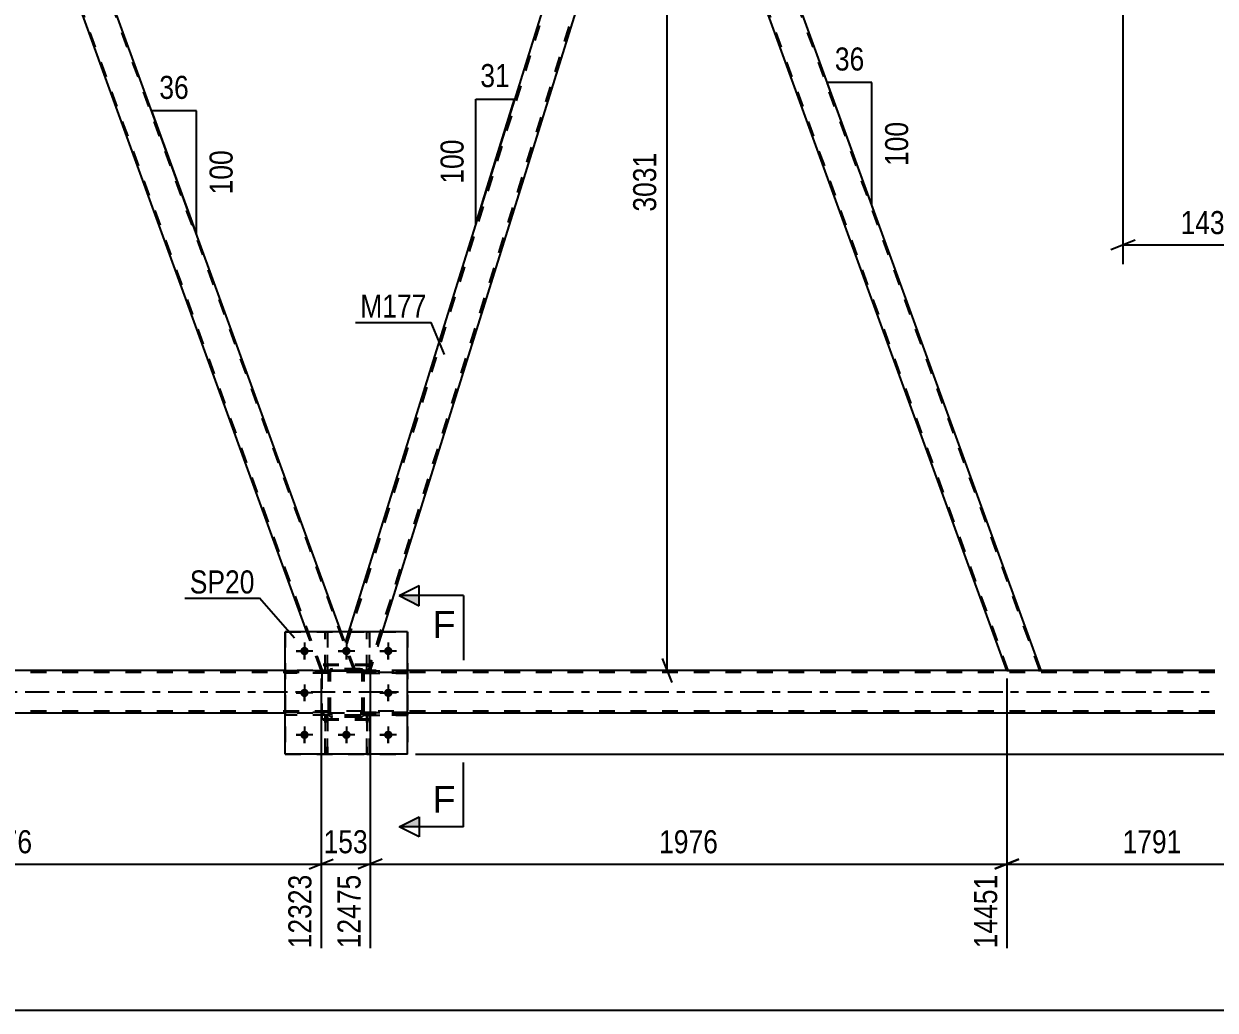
# Model space of a CAD drawing. Header units: millimetres. Extents: x -74 to 767, y -429 to 165.
# Drawn here: x 502.4 to 650.3, y -165.4 to -43 of the extents above; entities that cross this region are included whole.
import ezdxf

# ---------------------------------------------------------------- set-up
doc = ezdxf.new("R2010")
doc.units = ezdxf.units.MM
doc.linetypes.add('DXK_LINE_DOT2', pattern=[3.9198, 1.9599, -1.9599])
doc.linetypes.add('DXK_LINE_DOT3', pattern=[5.9187, 2.979, -0.9799, 0.9799, -0.9799])
doc.styles.add('Arial', font='ARIAL.TTF', dxfattribs={"height": 0.2})
doc.styles.add('Arial Narrow', font='ARIALN.TTF', dxfattribs={"height": 0.2})

# ---------------------------------------------------------------- blocks, each defined once
blk = doc.blocks.new('Bolt-814185593-3792 - 3674')
at = {"color": 1, "linetype": 'Continuous'}
for p, q in [((537.21, -119.76), (537.21, -120.46)), ((542.41, -119.76), (542.41, -120.46)), ((547.61, -119.76), (547.61, -120.46)), ((536.17, -120.8), (536.86, -120.8)), ((537.21, -121.84), (537.21, -121.15)), ((538.25, -120.8), (537.56, -120.8)), ((541.37, -120.8), (542.06, -120.8)), ((542.41, -121.84), (542.41, -121.15)), ((543.45, -120.8), (542.76, -120.8)), ((546.57, -120.8), (547.26, -120.8)), ((547.61, -121.84), (547.61, -121.15)), ((548.65, -120.8), (547.96, -120.8)), ((537.21, -124.96), (537.21, -125.66)), ((547.61, -124.96), (547.61, -125.66)), ((536.17, -126), (536.86, -126)), ((537.21, -127.04), (537.21, -126.35)), ((538.25, -126), (537.56, -126)), ((546.57, -126), (547.26, -126)), ((547.61, -127.04), (547.61, -126.35)), ((548.65, -126), (547.96, -126)), ((536.17, -131.2), (536.86, -131.2)), ((537.21, -130.16), (537.21, -130.86)), ((537.21, -132.24), (537.21, -131.55)), ((538.25, -131.2), (537.56, -131.2)), ((541.37, -131.2), (542.06, -131.2)), ((542.41, -130.16), (542.41, -130.86)), ((542.41, -132.24), (542.41, -131.55)), ((543.45, -131.2), (542.76, -131.2)), ((546.57, -131.2), (547.26, -131.2)), ((547.61, -130.16), (547.61, -130.86)), ((547.61, -132.24), (547.61, -131.55)), ((548.65, -131.2), (547.96, -131.2))]:
    blk.add_line(p, q, dxfattribs=at)
blk = doc.blocks.new('Part-814185593-3914 - 3674')
at = {"color": 7, "linetype": 'DXK_LINE_DOT2'}
for p, q in [((650.21, -123.46), (47.18, -123.46)), ((550.01, -123.22), (534.81, -123.22)), ((650.21, -128.26), (46.4, -128.26)), ((550.01, -128.5), (534.81, -128.5))]:
    blk.add_line(p, q, dxfattribs=at)
at = {"color": 2, "linetype": 'Continuous'}
for p, q in [((534.81, -123.22), (379.74, -123.22)), ((650.21, -123.22), (550.01, -123.22)), ((534.81, -128.5), (379.74, -128.5)), ((650.21, -128.5), (550.01, -128.5))]:
    blk.add_line(p, q, dxfattribs=at)
at = {"color": 7, "linetype": 'DXK_LINE_DOT3'}
blk.add_line((46.79, -125.86), (650.21, -125.86), dxfattribs=at)
blk = doc.blocks.new('Bolt-814185593-3793 - 3674')
at = {"linetype": 'Continuous'}
for points in [[(537.73, -120.8, -1), (536.69, -120.8, -1)], [(542.93, -120.8, -1), (541.89, -120.8, -1)], [(548.13, -120.8, -1), (547.09, -120.8, -1)], [(537.73, -126, -1), (536.69, -126, -1)], [(548.13, -126, -1), (547.09, -126, -1)], [(537.73, -131.2, -1), (536.69, -131.2, -1)], [(542.93, -131.2, -1), (541.89, -131.2, -1)], [(548.13, -131.2, -1), (547.09, -131.2, -1)]]:
    blk.add_hatch(color=1, dxfattribs=at).paths.add_polyline_path(points)
at = {"color": 1, "linetype": 'Continuous'}
for p, q in [((537.21, -119.76), (537.21, -121.84)), ((542.41, -119.76), (542.41, -121.84)), ((547.61, -119.76), (547.61, -121.84)), ((538.25, -120.8), (536.17, -120.8)), ((543.45, -120.8), (541.37, -120.8)), ((548.65, -120.8), (546.57, -120.8)), ((537.21, -124.96), (537.21, -127.04)), ((547.61, -124.96), (547.61, -127.04)), ((538.25, -126), (536.17, -126)), ((548.65, -126), (546.57, -126)), ((538.25, -131.2), (536.17, -131.2)), ((537.21, -130.16), (537.21, -132.24)), ((543.45, -131.2), (541.37, -131.2)), ((542.41, -130.16), (542.41, -132.24)), ((548.65, -131.2), (546.57, -131.2)), ((547.61, -130.16), (547.61, -132.24))]:
    blk.add_line(p, q, dxfattribs=at)
blk = doc.blocks.new('Part-814185593-3796 - 3674')
at = {"color": 7, "linetype": 'DXK_LINE_DOT2'}
for p, q in [((540.08, -128.77), (539.76, -128.77)), ((539.76, -128.77), (539.76, -133.6)), ((539.76, -129.37), (540.08, -129.37)), ((540.08, -133.6), (540.08, -128.77)), ((539.76, -133.6), (540.08, -133.6))]:
    blk.add_line(p, q, dxfattribs=at)
blk = doc.blocks.new('Part-814185593-3848 - 3674')
at = {"color": 7, "linetype": 'DXK_LINE_DOT2'}
for p, q in [((540.21, -123.48), (540.25, -123.3)), ((540.25, -123.3), (540.21, -123.48)), ((540.21, -128.52), (540.21, -123.48)), ((540.45, -123.48), (540.47, -123.39)), ((540.45, -128.52), (540.45, -123.48)), ((540.47, -123.39), (540.52, -123.31)), ((540.51, -123.04), (540.69, -123)), ((540.69, -123), (540.51, -123.04)), ((540.52, -123.31), (540.6, -123.26)), ((540.6, -123.26), (540.69, -123.24)), ((544.13, -123), (540.69, -123)), ((540.69, -123.24), (544.13, -123.24)), ((544.13, -123), (544.31, -123.04)), ((544.31, -123.04), (544.13, -123)), ((544.13, -123.24), (544.22, -123.26)), ((544.22, -123.26), (544.3, -123.31)), ((544.3, -123.31), (544.35, -123.39)), ((544.35, -123.39), (544.37, -123.48)), ((544.37, -128.52), (544.37, -123.48)), ((544.57, -123.3), (544.61, -123.48)), ((544.61, -123.48), (544.57, -123.3)), ((544.61, -128.52), (544.61, -123.48)), ((540.25, -128.71), (540.21, -128.52)), ((540.21, -128.52), (540.25, -128.71)), ((540.47, -128.62), (540.45, -128.52)), ((540.52, -128.69), (540.47, -128.62)), ((544.35, -128.62), (544.3, -128.69)), ((544.37, -128.52), (544.35, -128.62)), ((544.61, -128.52), (544.57, -128.71)), ((544.57, -128.71), (544.61, -128.52)), ((540.69, -129), (540.51, -128.97)), ((540.51, -128.97), (540.69, -129)), ((540.6, -128.75), (540.52, -128.69)), ((540.69, -128.76), (540.6, -128.75)), ((544.13, -128.76), (540.69, -128.76)), ((544.13, -129), (540.69, -129)), ((544.22, -128.75), (544.13, -128.76)), ((544.31, -128.97), (544.13, -129)), ((544.13, -129), (544.31, -128.97)), ((544.3, -128.69), (544.22, -128.75))]:
    blk.add_line(p, q, dxfattribs=at)
at = {"color": 7, "linetype": 'DXK_LINE_DOT3'}
blk.add_line((542.41, -126), (542.41, -126), dxfattribs=at)
at = {"color": 7, "linetype": 'DXK_LINE_DOT2'}
for centre, start, end in [((540.69, -123.48), 112.5, 157.5), ((540.69, -123.48), 112.5, 157.5), ((544.13, -123.48), 22.5, 67.5), ((544.13, -123.48), 22.5, 67.5), ((540.69, -128.52), 202.5, 247.5), ((540.69, -128.52), 202.5, 247.5), ((544.13, -128.52), 292.5, 337.5), ((544.13, -128.52), 292.5, 337.5)]:
    blk.add_arc(centre, 0.48, start, end, dxfattribs=at)
blk = doc.blocks.new('Part-814185593-3826 - 3674')
at = {"color": 7, "linetype": 'DXK_LINE_DOT2'}
for p, q in [((539.76, -133.6), (539.76, -128.77)), ((539.76, -128.77), (540.08, -128.77)), ((539.76, -129.37), (540.08, -129.37)), ((540.08, -128.77), (540.08, -133.6)), ((540.08, -133.6), (539.76, -133.6))]:
    blk.add_line(p, q, dxfattribs=at)
blk = doc.blocks.new('Part-814185593-3829 - 3674')
at = {"color": 7, "linetype": 'DXK_LINE_DOT2'}
for p, q in [((544.96, -133.6), (544.96, -128.77)), ((544.96, -128.77), (545.28, -128.77)), ((544.96, -129.37), (545.28, -129.37)), ((545.28, -128.77), (545.28, -133.6)), ((545.28, -133.6), (544.96, -133.6))]:
    blk.add_line(p, q, dxfattribs=at)
blk = doc.blocks.new('Part-814185593-3832 - 3674')
at = {"color": 7, "linetype": 'DXK_LINE_DOT2'}
for p, q in [((539.76, -123.25), (539.76, -118.4)), ((539.76, -118.4), (540.08, -118.4)), ((540.08, -118.4), (540.08, -123.25)), ((539.76, -122.65), (540.08, -122.65)), ((540.08, -123.25), (539.76, -123.25))]:
    blk.add_line(p, q, dxfattribs=at)
blk = doc.blocks.new('Part-814185593-3835 - 3674')
at = {"color": 7, "linetype": 'DXK_LINE_DOT2'}
for p, q in [((544.96, -123.25), (544.96, -118.4)), ((544.96, -118.4), (545.28, -118.4)), ((545.28, -118.4), (545.28, -123.25)), ((544.96, -122.65), (545.28, -122.65)), ((545.28, -123.25), (544.96, -123.25))]:
    blk.add_line(p, q, dxfattribs=at)
blk = doc.blocks.new('Part-814185593-3880 - 3674')
at = {"color": 7, "linetype": 'DXK_LINE_DOT2'}
for p, q in [((540.21, -128.44), (534.81, -128.44)), ((534.81, -128.44), (534.81, -128.76)), ((539.61, -128.76), (539.61, -128.44)), ((540.21, -128.76), (540.21, -128.44)), ((540.21, -128.76), (534.81, -128.76))]:
    blk.add_line(p, q, dxfattribs=at)
blk = doc.blocks.new('Part-814185593-3916 - 3674')
at = {"color": 7, "linetype": 'DXK_LINE_DOT2'}
for p, q in [((540.21, -123.48), (540.25, -123.3)), ((540.25, -123.3), (540.21, -123.48)), ((540.21, -128.52), (540.21, -123.48)), ((540.45, -123.48), (540.47, -123.39)), ((540.45, -128.52), (540.45, -123.48)), ((540.47, -123.39), (540.52, -123.31)), ((540.51, -123.04), (540.69, -123)), ((540.69, -123), (540.51, -123.04)), ((540.52, -123.31), (540.6, -123.26)), ((540.6, -123.26), (540.69, -123.24)), ((544.13, -123), (540.69, -123)), ((540.69, -123.24), (544.13, -123.24)), ((544.13, -123), (544.31, -123.04)), ((544.31, -123.04), (544.13, -123)), ((544.13, -123.24), (544.22, -123.26)), ((544.22, -123.26), (544.3, -123.31)), ((544.3, -123.31), (544.35, -123.39)), ((544.35, -123.39), (544.37, -123.48)), ((544.37, -128.52), (544.37, -123.48)), ((544.57, -123.3), (544.61, -123.48)), ((544.61, -123.48), (544.57, -123.3)), ((544.61, -128.52), (544.61, -123.48)), ((540.25, -128.71), (540.21, -128.52)), ((540.21, -128.52), (540.25, -128.71)), ((540.47, -128.62), (540.45, -128.52)), ((540.52, -128.69), (540.47, -128.62)), ((544.35, -128.62), (544.3, -128.69)), ((544.37, -128.52), (544.35, -128.62)), ((544.61, -128.52), (544.57, -128.71)), ((544.57, -128.71), (544.61, -128.52)), ((540.69, -129), (540.51, -128.97)), ((540.51, -128.97), (540.69, -129)), ((540.6, -128.75), (540.52, -128.69)), ((540.69, -128.76), (540.6, -128.75)), ((544.13, -128.76), (540.69, -128.76)), ((544.13, -129), (540.69, -129)), ((544.22, -128.75), (544.13, -128.76)), ((544.31, -128.97), (544.13, -129)), ((544.13, -129), (544.31, -128.97)), ((544.3, -128.69), (544.22, -128.75))]:
    blk.add_line(p, q, dxfattribs=at)
at = {"color": 7, "linetype": 'DXK_LINE_DOT3'}
blk.add_line((542.41, -126), (542.41, -126), dxfattribs=at)
at = {"color": 7, "linetype": 'DXK_LINE_DOT2'}
for centre, start, end in [((540.69, -123.48), 112.5, 157.5), ((540.69, -123.48), 112.5, 157.5), ((544.13, -123.48), 22.5, 67.5), ((544.13, -123.48), 22.5, 67.5), ((540.69, -128.52), 202.5, 247.5), ((540.69, -128.52), 202.5, 247.5), ((544.13, -128.52), 292.5, 337.5), ((544.13, -128.52), 292.5, 337.5)]:
    blk.add_arc(centre, 0.48, start, end, dxfattribs=at)
blk = doc.blocks.new('Part-814185593-3917 - 3674')
at = {"color": 7, "linetype": 'DXK_LINE_DOT2'}
for p, q in [((545.41, -122.47), (539.41, -122.47)), ((539.41, -129.27), (539.41, -122.47)), ((545.41, -129.27), (545.41, -122.47)), ((545.41, -129.27), (539.41, -129.27))]:
    blk.add_line(p, q, dxfattribs=at)
blk = doc.blocks.new('Part-814185593-3918 - 3674')
at = {"color": 7, "linetype": 'DXK_LINE_DOT2'}
for p, q in [((545.41, -122.6), (539.41, -122.6)), ((539.41, -129.4), (539.41, -122.6)), ((545.41, -129.4), (545.41, -122.6)), ((545.41, -129.4), (539.41, -129.4))]:
    blk.add_line(p, q, dxfattribs=at)
blk = doc.blocks.new('Part-814185593-3944 - 3674')
at = {"color": 2, "linetype": 'Continuous'}
for p, q in [((584.54, -2), (580.28, -2)), ((628.66, -123.22), (584.54, -2)), ((624.4, -123.22), (581.81, -6.2))]:
    blk.add_line(p, q, dxfattribs=at)
at = {"color": 7, "linetype": 'DXK_LINE_DOT2'}
for p, q in [((580.28, -2), (581.81, -6.2)), ((624.58, -123.22), (580.45, -2)), ((628.49, -123.22), (584.37, -2)), ((624.4, -123.22), (628.66, -123.22))]:
    blk.add_line(p, q, dxfattribs=at)
blk = doc.blocks.new('Part-814185593-3954 - 3674')
at = {"color": 7, "linetype": 'DXK_LINE_DOT2'}
for p, q in [((579.22, -2), (542.4, -120.12)), ((581.7, -5.88), (545.12, -123.22)), ((581.83, -6.25), (581.81, -6.2)), ((581.83, -6.25), (581.81, -6.2)), ((542.68, -118.4), (542.26, -119.75)), ((543.53, -123.22), (542.26, -119.75)), ((546.87, -118.4), (545.37, -123.22)), ((545.37, -123.22), (543.53, -123.22))]:
    blk.add_line(p, q, dxfattribs=at)
at = {"color": 2, "linetype": 'Continuous'}
for p, q in [((578.97, -2), (542.68, -118.4)), ((580.28, -2), (578.97, -2)), ((581.81, -6.2), (580.28, -2)), ((581.83, -6.25), (546.87, -118.4))]:
    blk.add_line(p, q, dxfattribs=at)
blk = doc.blocks.new('Part-814185593-3959 - 3674')
at = {"color": 2, "linetype": 'Continuous'}
for p, q in [((499.41, -2), (495.15, -2)), ((541.77, -118.4), (499.41, -2)), ((537.52, -118.4), (496.68, -6.2))]:
    blk.add_line(p, q, dxfattribs=at)
at = {"color": 7, "linetype": 'DXK_LINE_DOT2'}
for p, q in [((495.15, -2), (496.68, -6.2)), ((539.44, -123.22), (495.32, -2)), ((543.36, -123.22), (499.24, -2)), ((539.27, -123.22), (537.52, -118.4)), ((543.53, -123.22), (541.77, -118.4)), ((543.53, -123.22), (539.27, -123.22))]:
    blk.add_line(p, q, dxfattribs=at)
blk = doc.blocks.new('Part-814185593-3960 - 3674')
at = {"color": 7, "linetype": 'DXK_LINE_DOT2'}
for p, q in [((540.21, -123.24), (534.81, -123.24)), ((534.81, -123.24), (534.81, -123.56)), ((540.21, -123.56), (534.81, -123.56)), ((539.61, -123.56), (539.61, -123.24)), ((540.21, -123.56), (540.21, -123.24))]:
    blk.add_line(p, q, dxfattribs=at)
blk = doc.blocks.new('Part-814185593-3967 - 3674')
at = {"color": 7, "linetype": 'DXK_LINE_DOT2'}
for p, q in [((544.61, -128.76), (544.61, -128.44)), ((544.61, -128.44), (550.01, -128.44)), ((545.21, -128.76), (545.21, -128.44)), ((550.01, -128.44), (550.01, -128.76)), ((550.01, -128.76), (544.61, -128.76))]:
    blk.add_line(p, q, dxfattribs=at)
blk = doc.blocks.new('Part-814185593-3968 - 3674')
at = {"color": 7, "linetype": 'DXK_LINE_DOT2'}
for p, q in [((534.81, -118.4), (550.01, -118.4)), ((534.81, -118.4), (534.81, -133.6)), ((550.01, -118.4), (550.01, -133.6)), ((534.81, -133.6), (550.01, -133.6))]:
    blk.add_line(p, q, dxfattribs=at)
blk = doc.blocks.new('Part-814185593-3973 - 3674')
at = {"color": 2, "linetype": 'Continuous'}
for p, q in [((550.01, -118.4), (534.81, -118.4)), ((534.81, -133.6), (534.81, -118.4)), ((550.01, -133.6), (550.01, -118.4)), ((550.01, -133.6), (534.81, -133.6))]:
    blk.add_line(p, q, dxfattribs=at)
blk = doc.blocks.new('Part-814185593-3974 - 3674')
at = {"color": 7, "linetype": 'DXK_LINE_DOT2'}
for p, q in [((544.61, -123.56), (544.61, -123.24)), ((544.61, -123.24), (550.01, -123.24)), ((550.01, -123.56), (544.61, -123.56)), ((545.21, -123.56), (545.21, -123.24)), ((550.01, -123.24), (550.01, -123.56))]:
    blk.add_line(p, q, dxfattribs=at)
blk = doc.blocks.new('Part-814185593-3979 - 3674')
at = {"color": 7, "linetype": 'DXK_LINE_DOT2'}
for p, q in [((540.21, -123.24), (534.81, -123.24)), ((534.81, -123.56), (534.81, -123.24)), ((540.21, -123.56), (534.81, -123.56)), ((539.61, -123.56), (539.61, -123.24)), ((540.21, -123.24), (540.21, -123.56))]:
    blk.add_line(p, q, dxfattribs=at)
blk = doc.blocks.new('Part-814185593-3980 - 3674')
at = {"color": 7, "linetype": 'DXK_LINE_DOT2'}
for p, q in [((540.21, -128.44), (534.81, -128.44)), ((534.81, -128.76), (534.81, -128.44)), ((539.61, -128.76), (539.61, -128.44)), ((540.21, -128.44), (540.21, -128.76)), ((540.21, -128.76), (534.81, -128.76))]:
    blk.add_line(p, q, dxfattribs=at)
blk = doc.blocks.new('Part-814185593-3983 - 3674')
at = {"color": 2, "linetype": 'Continuous'}
for p, q in [((544.96, -118.4), (544.96, -118.4)), ((545.28, -118.4), (544.96, -118.4)), ((545.28, -118.4), (545.28, -118.4))]:
    blk.add_line(p, q, dxfattribs=at)
at = {"color": 7, "linetype": 'DXK_LINE_DOT2'}
for p, q in [((544.96, -123.25), (544.96, -118.4)), ((545.28, -123.25), (545.28, -118.4)), ((544.96, -122.65), (545.28, -122.65)), ((545.28, -123.25), (544.96, -123.25))]:
    blk.add_line(p, q, dxfattribs=at)
blk = doc.blocks.new('Part-814185593-3986 - 3674')
at = {"color": 2, "linetype": 'Continuous'}
for p, q in [((539.76, -118.4), (539.76, -118.4)), ((540.08, -118.4), (539.76, -118.4)), ((540.08, -118.4), (540.08, -118.4))]:
    blk.add_line(p, q, dxfattribs=at)
at = {"color": 7, "linetype": 'DXK_LINE_DOT2'}
for p, q in [((539.76, -123.25), (539.76, -118.4)), ((540.08, -123.25), (540.08, -118.4)), ((539.76, -122.65), (540.08, -122.65)), ((540.08, -123.25), (539.76, -123.25))]:
    blk.add_line(p, q, dxfattribs=at)
blk = doc.blocks.new('Part-814185593-3989 - 3674')
at = {"color": 7, "linetype": 'DXK_LINE_DOT2'}
for p, q in [((545.28, -128.77), (544.96, -128.77)), ((544.96, -128.77), (544.96, -133.6)), ((544.96, -129.37), (545.28, -129.37)), ((545.28, -133.6), (545.28, -128.77)), ((544.96, -133.6), (545.28, -133.6))]:
    blk.add_line(p, q, dxfattribs=at)
blk = doc.blocks.new('Part-814185593-3990 - 3674')
at = {"color": 7, "linetype": 'DXK_LINE_DOT2'}
for p, q in [((550.01, -123.24), (544.61, -123.24)), ((544.61, -123.24), (544.61, -123.56)), ((544.61, -123.56), (550.01, -123.56)), ((545.21, -123.56), (545.21, -123.24)), ((550.01, -123.56), (550.01, -123.24))]:
    blk.add_line(p, q, dxfattribs=at)
blk = doc.blocks.new('Part-814185593-3991 - 3674')
at = {"color": 7, "linetype": 'DXK_LINE_DOT2'}
for p, q in [((550.01, -128.44), (544.61, -128.44)), ((544.61, -128.44), (544.61, -128.76)), ((545.21, -128.76), (545.21, -128.44)), ((550.01, -128.76), (550.01, -128.44)), ((544.61, -128.76), (550.01, -128.76))]:
    blk.add_line(p, q, dxfattribs=at)
blk = doc.blocks.new('StraightDimension-814185593-4693 - 3674')
at = {"color": 7, "linetype": 'Continuous'}
for p, q in [((539.27, -124.22), (539.27, -157.69)), ((545.37, -124.22), (545.37, -157.69)), ((537.77, -147.85), (540.77, -146.65)), ((539.27, -147.25), (545.37, -147.25)), ((546.87, -146.65), (543.87, -147.85))]:
    blk.add_line(p, q, dxfattribs=at)
at = {"color": 0}
blk.add_wipeout([(545.66, -146.5), (545.66, -142.3), (538.98, -142.3), (538.98, -146.5)], dxfattribs=at)
at = {"color": 0, "linetype": 'Continuous'}
blk.add_wipeout([(544.77, -147.95), (540.57, -147.95), (540.57, -158.29), (544.77, -158.29)], dxfattribs=at)
at = {"color": 3, "style": 'Arial Narrow'}
blk.add_text('153', height=2.863, dxfattribs=at).set_placement((539.58, -145.9))
at = {"color": 3, "linetype": 'Continuous', "style": 'Arial Narrow'}
blk.add_text('12475', height=2.863, rotation=90.0002, dxfattribs=at).set_placement((544.17, -157.69))
blk = doc.blocks.new('StraightDimension-814185593-4674 - 3674')
at = {"color": 7, "linetype": 'Continuous'}
for p, q in [((460.24, -124.22), (460.24, -157.69)), ((539.27, -124.22), (539.27, -157.69)), ((461.74, -146.65), (458.74, -147.85)), ((460.24, -147.25), (539.27, -147.25)), ((537.77, -147.85), (540.77, -146.65))]:
    blk.add_line(p, q, dxfattribs=at)
at = {"color": 0}
blk.add_wipeout([(504.01, -146.5), (504.01, -142.3), (495.5, -142.3), (495.5, -146.5)], dxfattribs=at)
at = {"color": 3, "style": 'Arial Narrow'}
blk.add_text('1976', height=2.863, dxfattribs=at).set_placement((496.1, -145.9))
at = {"color": 0, "linetype": 'Continuous'}
blk.add_wipeout([(538.67, -147.95), (534.47, -147.95), (534.47, -158.29), (538.67, -158.29)], dxfattribs=at)
at = {"color": 3, "linetype": 'Continuous', "style": 'Arial Narrow'}
blk.add_text('12323', height=2.863, rotation=90.0002, dxfattribs=at).set_placement((538.07, -157.69))
blk = doc.blocks.new('AngleDimension-814185593-4265 - 3674')
at = {"color": 7, "linetype": 'Continuous'}
for p, q in [((521.15, -61.74), (518.25, -53.78)), ((523.79, -53.78), (518.25, -53.78)), ((523.79, -69), (518.25, -53.78)), ((523.79, -69), (523.79, -53.78))]:
    blk.add_line(p, q, dxfattribs=at)
at = {"color": 0}
for points in [[(523.45, -52.88), (523.45, -48.68), (518.59, -48.68), (518.59, -52.88)], [(528.89, -58.05), (524.69, -58.05), (524.69, -64.73), (528.89, -64.73)]]:
    blk.add_wipeout(points, dxfattribs=at)
at = {"color": 3, "style": 'Arial Narrow'}
blk.add_text('36', height=2.863, dxfattribs=at).set_placement((519.19, -52.28))
blk.add_text('100', height=2.863, rotation=90.0002, dxfattribs=at).set_placement((528.29, -64.13))
blk = doc.blocks.new('StraightDimension-814185593-4155 - 3674')
at = {"color": 7, "linetype": 'Continuous'}
for p, q in [((582.82, -3.5), (581.62, -0.5)), ((601.51, -2), (579.37, -2)), ((582.22, -123.22), (582.22, -2)), ((581.62, -121.72), (582.82, -124.72)), ((600.65, -123.22), (579.37, -123.22))]:
    blk.add_line(p, q, dxfattribs=at)
at = {"color": 0}
blk.add_wipeout([(581.47, -58.35), (577.27, -58.35), (577.27, -66.87), (581.47, -66.87)], dxfattribs=at)
at = {"color": 3, "style": 'Arial Narrow'}
blk.add_text('3031', height=2.863, rotation=90.0002, dxfattribs=at).set_placement((580.87, -66.27))
blk = doc.blocks.new('StraightDimension-814185593-4429 - 3674')
at = {"color": 7, "linetype": 'Continuous'}
for p, q in [((678.43, -1.5), (677.23, 1.5)), ((640.45, 0), (680.23, 0)), ((677.83, -125.86), (677.83, 0)), ((677.23, -124.36), (678.43, -127.36)), ((662.07, -125.86), (680.23, -125.86))]:
    blk.add_line(p, q, dxfattribs=at)
at = {"color": 0}
blk.add_wipeout([(677.08, -58.67), (672.88, -58.67), (672.88, -67.19), (677.08, -67.19)], dxfattribs=at)
at = {"color": 3, "style": 'Arial Narrow'}
blk.add_text('3147', height=2.863, rotation=90.0002, dxfattribs=at).set_placement((676.48, -66.59))
blk = doc.blocks.new('StraightDimension-814185593-4457 - 3674')
at = {"color": 7, "linetype": 'Continuous'}
for p, q in [((624.4, -124.22), (624.4, -157.69)), ((660.43, -129.5), (660.43, -157.69)), ((625.9, -146.65), (622.9, -147.85)), ((624.4, -147.25), (660.43, -147.25)), ((658.93, -147.85), (661.93, -146.65))]:
    blk.add_line(p, q, dxfattribs=at)
at = {"color": 0}
blk.add_wipeout([(646.67, -146.5), (646.67, -142.3), (638.16, -142.3), (638.16, -146.5)], dxfattribs=at)
at = {"color": 3, "style": 'Arial Narrow'}
blk.add_text('1791', height=2.863, dxfattribs=at).set_placement((638.76, -145.9))
at = {"color": 0, "linetype": 'Continuous'}
blk.add_wipeout([(659.83, -147.95), (655.63, -147.95), (655.63, -158.29), (659.83, -158.29)], dxfattribs=at)
at = {"color": 3, "linetype": 'Continuous', "style": 'Arial Narrow'}
blk.add_text('16242', height=2.863, rotation=90.0002, dxfattribs=at).set_placement((659.23, -157.69))
blk = doc.blocks.new('StraightDimension-814185593-4469 - 3674')
at = {"color": 7, "linetype": 'Continuous'}
for p, q in [((545.37, -124.22), (545.37, -157.69)), ((624.4, -124.22), (624.4, -157.69)), ((546.87, -146.65), (543.87, -147.85)), ((545.37, -147.25), (624.4, -147.25)), ((622.9, -147.85), (625.9, -146.65))]:
    blk.add_line(p, q, dxfattribs=at)
at = {"color": 0}
blk.add_wipeout([(589.14, -146.5), (589.14, -142.3), (580.63, -142.3), (580.63, -146.5)], dxfattribs=at)
at = {"color": 3, "style": 'Arial Narrow'}
blk.add_text('1976', height=2.863, dxfattribs=at).set_placement((581.23, -145.9))
at = {"color": 0, "linetype": 'Continuous'}
blk.add_wipeout([(623.8, -147.95), (619.6, -147.95), (619.6, -158.29), (623.8, -158.29)], dxfattribs=at)
at = {"color": 3, "linetype": 'Continuous', "style": 'Arial Narrow'}
blk.add_text('14451', height=2.863, rotation=90.0002, dxfattribs=at).set_placement((623.2, -157.69))
blk = doc.blocks.new('StraightDimension-814185593-4713 - 3674')
at = {"color": 7, "linetype": 'Continuous'}
blk.add_line((-0.64, -165.37), (661.07, -165.37), dxfattribs=at)
blk = doc.blocks.new('StraightDimension-814185593-4724 - 3674')
at = {"color": 7, "linetype": 'Continuous'}
for p, q in [((638.81, -3), (638.81, -72.81)), ((660.43, -122.22), (660.43, -67.56)), ((640.31, -69.81), (637.31, -71.01)), ((638.81, -70.41), (660.43, -70.41)), ((658.93, -71.01), (661.93, -69.81))]:
    blk.add_line(p, q, dxfattribs=at)
at = {"color": 0}
blk.add_wipeout([(653.88, -69.66), (653.88, -65.46), (645.36, -65.46), (645.36, -69.66)], dxfattribs=at)
at = {"color": 3, "style": 'Arial Narrow'}
blk.add_text('1431', height=2.863, dxfattribs=at).set_placement((645.96, -69.06))
blk = doc.blocks.new('StraightDimension-814185593-9528 - 3674')
at = {"color": 7, "linetype": 'Continuous'}
blk.add_line((551.01, -133.6), (709.58, -133.6), dxfattribs=at)
blk = doc.blocks.new('AngleDimension-814185593-9892 - 3674')
at = {"color": 7, "linetype": 'Continuous'}
for p, q in [((558.46, -52.32), (563.28, -52.32)), ((558.46, -67.79), (563.28, -52.32)), ((558.46, -67.79), (558.46, -52.32)), ((559.34, -64.97), (563.28, -52.32))]:
    blk.add_line(p, q, dxfattribs=at)
at = {"color": 0}
for points in [[(563.3, -51.42), (563.3, -47.22), (558.44, -47.22), (558.44, -51.42)], [(557.56, -56.71), (553.36, -56.71), (553.36, -63.4), (557.56, -63.4)]]:
    blk.add_wipeout(points, dxfattribs=at)
at = {"color": 3, "style": 'Arial Narrow'}
blk.add_text('31', height=2.863, dxfattribs=at).set_placement((559.04, -50.82))
blk.add_text('100', height=2.863, rotation=90.0002, dxfattribs=at).set_placement((556.96, -62.8))
blk = doc.blocks.new('AngleDimension-814185593-9906 - 3674')
at = {"color": 7, "linetype": 'Continuous'}
for p, q in [((607.65, -50.26), (602.11, -50.26)), ((607.65, -65.48), (602.11, -50.26)), ((607.65, -65.48), (607.65, -50.26)), ((607.77, -65.82), (607.65, -65.48))]:
    blk.add_line(p, q, dxfattribs=at)
at = {"color": 0}
for points in [[(607.3, -49.36), (607.3, -45.16), (602.45, -45.16), (602.45, -49.36)], [(612.75, -54.53), (608.55, -54.53), (608.55, -61.21), (612.75, -61.21)]]:
    blk.add_wipeout(points, dxfattribs=at)
at = {"color": 3, "style": 'Arial Narrow'}
blk.add_text('36', height=2.863, dxfattribs=at).set_placement((603.05, -48.76))
blk.add_text('100', height=2.863, rotation=90.0002, dxfattribs=at).set_placement((612.15, -60.61))
blk = doc.blocks.new('Mark-814185593-3950 - 3674')
at = {"color": 0}
blk.add_wipeout([(552.35, -79.43), (552.35, -76.43), (544.13, -76.43), (544.13, -79.43)], dxfattribs=at)
blk.add_wipeout([(552.35, -79.43), (552.35, -76.43), (544.13, -76.43), (544.13, -79.43)], dxfattribs=at)
at = {"color": 30, "linetype": 'Continuous'}
for p in [(543.53, -80.03), (554.57, -84)]:
    blk.add_line(p, (552.95, -80.03), dxfattribs=at)
at = {"color": 3, "style": 'Arial Narrow'}
blk.add_text('M177', height=2.863, dxfattribs=at).set_placement((544.13, -79.43))
blk = doc.blocks.new('Mark-814185593-3969 - 3674')
at = {"color": 0}
blk.add_wipeout([(531.01, -113.66), (531.01, -110.66), (522.97, -110.66), (522.97, -113.66)], dxfattribs=at)
blk.add_wipeout([(531.01, -113.66), (531.01, -110.66), (522.97, -110.66), (522.97, -113.66)], dxfattribs=at)
at = {"color": 30, "linetype": 'Continuous'}
for p in [(522.37, -114.26), (535.96, -119.2)]:
    blk.add_line(p, (531.61, -114.26), dxfattribs=at)
at = {"color": 3, "style": 'Arial Narrow'}
blk.add_text('SP20', height=2.863, dxfattribs=at).set_placement((522.97, -113.66))
blk = doc.blocks.new('SectionMark-814185593-5289 - 3674')
at = {"linetype": 'Continuous'}
for points in [[(551.45, -113.93), (551.45, -115.18), (548.95, -113.93)], [(551.45, -141.38), (551.45, -142.63), (548.95, -142.63)]]:
    blk.add_hatch(color=6, dxfattribs=at).paths.add_polyline_path(points)
at = {"color": 6, "linetype": 'Continuous'}
for p, q in [((548.95, -113.93), (551.45, -112.68)), ((551.45, -115.18), (551.45, -112.68)), ((556.95, -113.93), (548.95, -113.93)), ((548.95, -113.93), (551.45, -115.18)), ((556.95, -113.93), (556.95, -121.93)), ((556.95, -142.63), (556.95, -134.63)), ((548.95, -142.63), (551.45, -141.38)), ((551.45, -141.38), (551.45, -143.88)), ((556.95, -142.63), (548.95, -142.63)), ((551.45, -143.88), (548.95, -142.63))]:
    blk.add_line(p, q, dxfattribs=at)
at = {"color": 0, "linetype": 'Continuous'}
for points in [[(555.95, -119.18), (555.95, -115.68), (553.1, -115.68), (553.1, -119.18)], [(555.95, -140.88), (555.95, -137.38), (553.1, -137.38), (553.1, -140.88)]]:
    blk.add_wipeout(points, dxfattribs=at)
at = {"color": 3, "linetype": 'Continuous', "style": 'Arial'}
for p in [(553.1, -119.18), (553.1, -140.88)]:
    blk.add_text('F', height=3.34, dxfattribs=at).set_placement(p)

msp = doc.modelspace()

# ---------------------------------------------------------------- block references
for name in ['Part-814185593-3959 - 3674', 'Part-814185593-3954 - 3674', 'Part-814185593-3944 - 3674', 'Part-814185593-3968 - 3674', 'Part-814185593-3973 - 3674', 'Bolt-814185593-3792 - 3674', 'Bolt-814185593-3793 - 3674', 'Part-814185593-3832 - 3674', 'Part-814185593-3986 - 3674', 'Part-814185593-3835 - 3674', 'Part-814185593-3983 - 3674', 'Part-814185593-3917 - 3674', 'Part-814185593-3918 - 3674', 'Part-814185593-3914 - 3674', 'Part-814185593-3960 - 3674', 'Part-814185593-3979 - 3674', 'Part-814185593-3848 - 3674', 'Part-814185593-3916 - 3674', 'Part-814185593-3974 - 3674', 'Part-814185593-3990 - 3674', 'Part-814185593-3880 - 3674', 'Part-814185593-3980 - 3674', 'Part-814185593-3967 - 3674', 'Part-814185593-3991 - 3674', 'Part-814185593-3796 - 3674', 'Part-814185593-3826 - 3674', 'Part-814185593-3829 - 3674', 'Part-814185593-3989 - 3674']:
    msp.add_blockref(name, (0, 0))

# ---------------------------------------------------------------- next in the draw order: block references
for name in ['StraightDimension-814185593-4429 - 3674', 'StraightDimension-814185593-4155 - 3674', 'AngleDimension-814185593-4265 - 3674', 'StraightDimension-814185593-4693 - 3674']:
    msp.add_blockref(name, (0, 0))

# ---------------------------------------------------------------- next in the draw order: block references
for name in ['StraightDimension-814185593-4674 - 3674', 'StraightDimension-814185593-4457 - 3674']:
    msp.add_blockref(name, (0, 0))

# ---------------------------------------------------------------- next in the draw order: block references
msp.add_blockref('StraightDimension-814185593-4469 - 3674', (0, 0))

# ---------------------------------------------------------------- next in the draw order: block references
msp.add_blockref('StraightDimension-814185593-4713 - 3674', (0, 0))

# ---------------------------------------------------------------- next in the draw order: block references
for name in ['StraightDimension-814185593-4724 - 3674', 'Mark-814185593-3969 - 3674']:
    msp.add_blockref(name, (0, 0))

# ---------------------------------------------------------------- next in the draw order: block references
msp.add_blockref('StraightDimension-814185593-9528 - 3674', (0, 0))

# ---------------------------------------------------------------- next in the draw order: block references
for name in ['AngleDimension-814185593-9906 - 3674', 'AngleDimension-814185593-9892 - 3674', 'Mark-814185593-3950 - 3674', 'SectionMark-814185593-5289 - 3674']:
    msp.add_blockref(name, (0, 0))

doc.saveas('drawing.dxf')
